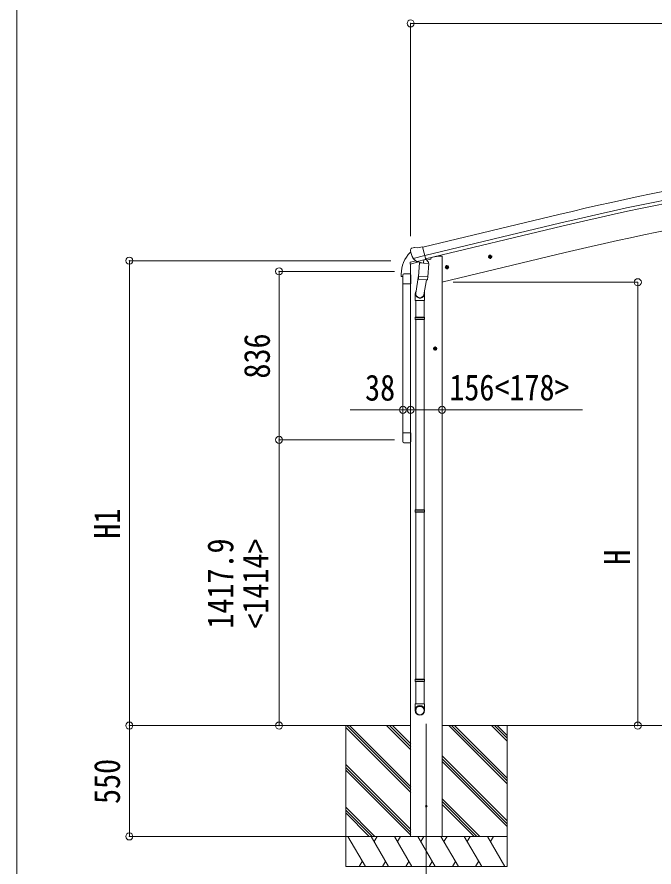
# Model space of a CAD drawing. Units: millimetres at full size. Extents: x -9783 to 9892, y -6828 to 6752.
# Drawn here: x -9783 to -6622, y -1671 to 2547 of the extents above; entities that cross this region are included whole.
import ezdxf
from ezdxf.enums import TextEntityAlignment as Align

# ---------------------------------------------------------------- set-up
doc = ezdxf.new("R2010")
doc.units = ezdxf.units.MM
doc.header["$LTSCALE"] = 35
doc.header["$PDMODE"] = 32
doc.header["$PDSIZE"] = 35
for name, color, linetype, lineweight in [('0-0_0', 7, 'Continuous', 9), ('0-1_本体', 4, 'Continuous', 9), ('0-2_部品', 7, 'Continuous', 9), ('0-8_PARTS2', 2, 'Continuous', 9), ('0-A_寸法', 6, 'Continuous', 9), ('1-0_FRAME', 7, 'Continuous', 9), ('1-1_GLASS', 4, 'Continuous', 9), ('1-2_GLASS_SEAL', 7, 'Continuous', 9), ('1-A', 6, 'Continuous', 9), ('F-0_240', 7, 'Continuous', 9)]:
    doc.layers.add(name, color=color, linetype=linetype, lineweight=lineweight)
doc.styles.add('ＭＳ ゴシック', font='')
doc.styles.get('ＭＳ ゴシック').set_extended_font_data('MS Gothic')

msp = doc.modelspace()

# ---------------------------------------------------------------- linework, layer by layer
at = {"layer": '0-0_0'}
for p, q in [((-7829.58, -968.88), (-8228.25, -968.88)), ((-8151.33, -968.88), (-8151.33, -1668.88)), ((-7829.08, -1286.5), (-8146.69, -968.89)), ((-7829.08, -1272.36), (-8132.55, -968.89)), ((-7829.08, -1088.51), (-7948.71, -968.88)), ((-7829.08, -1074.37), (-7934.57, -968.88)), ((-7829.08, -1060.23), (-7920.42, -968.88)), ((-7673.58, -968.88), (-804.61, -968.88)), ((-7351.33, -1257.89), (-7640.34, -968.88)), ((-7351.33, -1243.75), (-7626.2, -968.88)), ((-7351.33, -1229.61), (-7612.06, -968.88)), ((-7351.33, -1045.76), (-7428.21, -968.88)), ((-7351.33, -1031.62), (-7414.07, -968.88)), ((-7399.91, -968.89), (-7399.92, -968.88)), ((-7351.33, -1017.47), (-7399.91, -968.89)), ((-7351.33, -968.88), (-7351.33, -1668.88)), ((-7829.08, -1300.64), (-8151.33, -978.39)), ((-7351.33, -1441.74), (-7673.58, -1119.49)), ((-7351.33, -1455.88), (-7673.58, -1133.63)), ((-7829.08, -1484.49), (-8151.33, -1162.24)), ((-7829.08, -1498.63), (-8151.33, -1176.38)), ((-7351.33, -1470.02), (-7673.58, -1147.77)), ((-7829.08, -1512.77), (-8151.33, -1190.52)), ((-7486.32, -1518.88), (-7673.58, -1331.62)), ((-7500.46, -1518.88), (-7673.58, -1345.76)), ((-8006.82, -1518.88), (-8151.33, -1374.37)), ((-8020.96, -1518.88), (-8151.33, -1388.51)), ((-7514.6, -1518.88), (-7673.58, -1359.9)), ((-8035.1, -1518.88), (-8151.33, -1402.65)), ((-8151.33, -1518.88), (-7351.33, -1518.88)), ((-8054.44, -1668.88), (-8141.04, -1518.88)), ((-7938.97, -1668.88), (-8025.57, -1518.88)), ((-7995.57, -1518.88), (-8010.57, -1544.86)), ((-7823.5, -1668.88), (-7910.1, -1518.88)), ((-7895.1, -1544.86), (-7880.1, -1518.88)), ((-7708.03, -1668.88), (-7794.63, -1518.88)), ((-7779.63, -1544.86), (-7764.63, -1518.88)), ((-7592.56, -1668.88), (-7679.16, -1518.88)), ((-7664.16, -1544.86), (-7649.16, -1518.88)), ((-7477.09, -1668.88), (-7563.69, -1518.88)), ((-7548.69, -1544.86), (-7533.69, -1518.88)), ((-7361.62, -1668.88), (-7448.22, -1518.88)), ((-7433.22, -1544.86), (-7418.22, -1518.88)), ((-8069.44, -1642.9), (-8084.43, -1668.88)), ((-7953.97, -1642.9), (-7968.96, -1668.88)), ((-7838.5, -1642.9), (-7853.49, -1668.88)), ((-7723.03, -1642.9), (-7738.02, -1668.88)), ((-7607.56, -1642.9), (-7622.56, -1668.88)), ((-7492.08, -1642.9), (-7507.08, -1668.88)), ((-7351.33, -1668.88), (-8151.33, -1668.88))]:
    msp.add_line(p, q, dxfattribs=at)
at = {"layer": '0-1_本体'}
for p, q in [((-7769.56, 1405.35), (-7093.87, 1567.3)), ((-7759.47, 1363.37), (-7083.81, 1525.32)), ((-7755.55, 1347.01), (-7079.89, 1508.96)), ((-7674.08, 1231.12), (-7063.27, 1377.76)), ((-7673.74, 1361.12), (-7673.74, -1518.88)), ((-7829.74, 1322.15), (-7829.74, -1518.88))]:
    msp.add_line(p, q, dxfattribs=at)
msp.add_lwpolyline([(-7673.74, 1361.12), (-7693.74, 1361.12), (-7727.59, 1353)], dxfattribs=at)
for centre, radius, start, end in [((-3721.12, -12503.95), 14469.82, 94.97901, 103.47901), ((-3721.12, -12503.95), 14426.65, 94.97901, 103.47901), ((-3721.12, -12503.95), 14409.82, 94.97901, 103.47901), ((-3703.7, -12617.05), 14392.42, 95.00113, 103.49889)]:
    msp.add_arc(centre, radius, start, end, dxfattribs=at)
at = {"layer": '0-2_部品'}
for p, q in [((-7826.79, 1398.33), (-7830.65, 1392.03)), ((-7826.79, 1398.33), (-7830.65, 1392.03)), ((-7823.7, 1400.58), (-7810.52, 1403.74)), ((-7823.7, 1400.58), (-7810.52, 1403.74)), ((-7795.96, 1401.06), (-7809.22, 1403.76)), ((-7795.96, 1401.06), (-7809.22, 1403.76)), ((-7795.96, 1401.06), (-7770.03, 1407.29)), ((-7795.96, 1401.06), (-7770.03, 1407.29)), ((-7831.01, 1389.75), (-7830.74, 1388.6)), ((-7831.01, 1389.75), (-7830.74, 1388.6)), ((-7816.96, 1349.44), (-7759.45, 1363.25)), ((-7816.96, 1349.44), (-7759.45, 1363.25)), ((-7727.59, 1353.78), (-7727.59, 1350.46)), ((-7727.59, 1353.78), (-7727.59, 1350.46)), ((-7445.27, 1355.06), (-7425.83, 1359.73)), ((-7445.27, 1355.06), (-7425.83, 1359.73)), ((-7440.72, 1362.84), (-7442.85, 1355.64)), ((-7440.72, 1362.84), (-7442.85, 1355.64)), ((-7433.42, 1364.59), (-7440.72, 1362.84)), ((-7433.42, 1364.59), (-7440.72, 1362.84)), ((-7433.22, 1347.67), (-7437.89, 1367.12)), ((-7433.22, 1347.67), (-7437.89, 1367.12)), ((-7428.25, 1359.15), (-7433.42, 1364.59)), ((-7428.25, 1359.15), (-7433.42, 1364.59)), ((-7430.38, 1351.95), (-7428.25, 1359.15)), ((-7430.38, 1351.95), (-7428.25, 1359.15)), ((-7832.14, 1321.42), (-7789.44, 1331.67)), ((-7832.14, 1321.42), (-7789.44, 1331.67)), ((-7832.14, 1328.31), (-7832.14, 1321.42)), ((-7832.14, 1328.31), (-7832.14, 1321.42)), ((-7803.63, 1337.52), (-7829.84, 1331.23)), ((-7803.63, 1337.52), (-7829.84, 1331.23)), ((-7800.11, 1334.53), (-7816.48, 1349.03)), ((-7800.11, 1334.53), (-7816.48, 1349.03)), ((-7797.4, 1333.97), (-7789.88, 1335.77)), ((-7797.4, 1333.97), (-7789.88, 1335.77)), ((-7796.56, 1334.07), (-7795.03, 1334.44)), ((-7796.56, 1334.07), (-7795.03, 1334.44)), ((-7795.03, 1334.44), (-7758.33, 1343.25)), ((-7795.03, 1334.44), (-7758.33, 1343.25)), ((-7793.19, 1334.21), (-7793.25, 1333.47)), ((-7793.19, 1334.21), (-7793.25, 1333.47)), ((-7792.49, 1332.43), (-7766.67, 1325.99)), ((-7792.49, 1332.43), (-7766.67, 1325.99)), ((-7785.57, 1327.08), (-7790.25, 1260.25)), ((-7785.57, 1327.08), (-7790.25, 1260.25)), ((-7739.88, 1323.89), (-7785.57, 1327.08)), ((-7739.88, 1323.89), (-7785.57, 1327.08)), ((-7783.8, 1330.26), (-7784.03, 1326.98)), ((-7783.8, 1330.26), (-7784.03, 1326.98)), ((-7764.28, 1341.43), (-7765.3, 1326.82)), ((-7764.28, 1341.43), (-7765.3, 1326.82)), ((-7758.33, 1343.25), (-7756.8, 1343.62)), ((-7758.33, 1343.25), (-7756.8, 1343.62)), ((-7755.24, 1345.72), (-7754.3, 1345.66)), ((-7755.24, 1345.72), (-7754.3, 1345.66)), ((-7754.3, 1345.66), (-7740.99, 1330.34)), ((-7754.3, 1345.66), (-7740.99, 1330.34)), ((-7750.31, 1341.06), (-7731.42, 1345.6)), ((-7750.31, 1341.06), (-7731.42, 1345.6)), ((-7744.56, 1257.05), (-7739.88, 1323.89)), ((-7744.56, 1257.05), (-7739.88, 1323.89)), ((-7740.99, 1330.34), (-7741.43, 1324)), ((-7740.99, 1330.34), (-7741.43, 1324)), ((-7659.1, 1303.31), (-7639.66, 1307.98)), ((-7659.1, 1303.31), (-7639.66, 1307.98)), ((-7654.55, 1311.09), (-7656.68, 1303.89)), ((-7654.55, 1311.09), (-7656.68, 1303.89)), ((-7647.25, 1312.84), (-7654.55, 1311.09)), ((-7647.25, 1312.84), (-7654.55, 1311.09)), ((-7647.04, 1295.92), (-7651.71, 1315.37)), ((-7647.04, 1295.92), (-7651.71, 1315.37)), ((-7642.08, 1307.4), (-7647.25, 1312.84)), ((-7642.08, 1307.4), (-7647.25, 1312.84)), ((-7644.21, 1300.2), (-7642.08, 1307.4)), ((-7644.21, 1300.2), (-7642.08, 1307.4)), ((-7789.9, 1265.13), (-7804.43, 1177.36)), ((-7789.9, 1265.13), (-7804.43, 1177.36)), ((-7791.1, 1247.78), (-7790.23, 1260.25)), ((-7791.1, 1247.78), (-7790.23, 1260.25)), ((-7790.71, 1246.42), (-7790.71, 1246.42)), ((-7790.71, 1246.42), (-7790.71, 1246.42)), ((-7744.56, 1257.05), (-7790.25, 1260.25)), ((-7744.56, 1257.05), (-7790.25, 1260.25)), ((-7789.26, 1245.64), (-7747.56, 1242.73)), ((-7789.26, 1245.64), (-7747.56, 1242.73)), ((-7751.08, 1242.97), (-7763.72, 1168.04)), ((-7751.08, 1242.97), (-7763.72, 1168.04)), ((-7744.57, 1257.05), (-7745.46, 1244.36)), ((-7744.57, 1257.05), (-7745.46, 1244.36)), ((-7806.58, 1140.2), (-7806.58, 1174.55)), ((-7806.58, 1140.2), (-7806.58, 1174.55)), ((-7760.58, 1140.2), (-7806.58, 1140.2)), ((-7760.58, 1140.2), (-7806.58, 1140.2)), ((-7804.58, 1140.2), (-7804.58, 1057.68)), ((-7804.58, 1140.2), (-7804.58, 1057.68)), ((-7762.58, 1140.2), (-7762.58, 1057.68)), ((-7762.58, 1140.2), (-7762.58, 1057.68)), ((-7760.58, 1174.86), (-7760.58, 1140.2)), ((-7760.58, 1174.86), (-7760.58, 1140.2)), ((-7806.58, 1055.68), (-7805.58, 1057.68)), ((-7806.58, 1055.68), (-7805.58, 1057.68)), ((-7760.58, 1055.68), (-7806.58, 1055.68)), ((-7760.58, 1055.68), (-7806.58, 1055.68)), ((-7761.58, 1057.68), (-7805.58, 1057.68)), ((-7761.58, 1057.68), (-7805.58, 1057.68)), ((-7760.58, 1055.68), (-7761.58, 1057.68)), ((-7760.58, 1055.68), (-7761.58, 1057.68)), ((-7760.58, 1055.68), (-7760.58, 1047.68)), ((-7760.58, 1055.68), (-7760.58, 1047.68)), ((-7760.58, 1047.68), (-7806.58, 1047.68)), ((-7760.58, 1047.68), (-7806.58, 1047.68)), ((-7761.58, 1045.68), (-7805.58, 1045.68)), ((-7761.58, 1045.68), (-7805.58, 1045.68)), ((-7804.58, 1045.68), (-7804.58, 101.49)), ((-7804.58, 1045.68), (-7804.58, 101.49)), ((-7762.58, 1045.68), (-7762.58, 101.49)), ((-7762.58, 1045.68), (-7762.58, 101.49)), ((-7760.58, 1047.68), (-7761.58, 1045.68)), ((-7760.58, 1047.68), (-7761.58, 1045.68)), ((-7698.08, 901.62), (-7718.08, 901.62)), ((-7698.08, 901.62), (-7718.08, 901.62)), ((-7708.08, 909.13), (-7714.58, 905.37)), ((-7708.08, 909.13), (-7714.58, 905.37)), ((-7714.58, 905.37), (-7714.58, 897.87)), ((-7714.58, 905.37), (-7714.58, 897.87)), ((-7714.58, 897.87), (-7708.08, 894.11)), ((-7714.58, 897.87), (-7708.08, 894.11)), ((-7708.08, 891.62), (-7708.08, 911.62)), ((-7708.08, 891.62), (-7708.08, 911.62)), ((-7701.58, 905.37), (-7708.08, 909.13)), ((-7701.58, 905.37), (-7708.08, 909.13)), ((-7806.58, 99.49), (-7805.58, 101.49)), ((-7806.58, 99.49), (-7805.58, 101.49)), ((-7760.58, 99.49), (-7806.58, 99.49)), ((-7760.58, 99.49), (-7806.58, 99.49)), ((-7760.58, 91.49), (-7806.58, 91.49)), ((-7760.58, 91.49), (-7806.58, 91.49)), ((-7761.58, 101.49), (-7805.58, 101.49)), ((-7761.58, 101.49), (-7805.58, 101.49)), ((-7761.58, 89.49), (-7805.58, 89.49)), ((-7761.58, 89.49), (-7805.58, 89.49)), ((-7804.58, 89.49), (-7804.58, -738.43)), ((-7804.58, 89.49), (-7804.58, -738.43)), ((-7762.58, 89.49), (-7762.58, -738.43)), ((-7762.58, 89.49), (-7762.58, -738.43)), ((-7760.58, 99.49), (-7761.58, 101.49)), ((-7760.58, 99.49), (-7761.58, 101.49)), ((-7760.58, 91.49), (-7761.58, 89.49)), ((-7760.58, 91.49), (-7761.58, 89.49)), ((-7760.58, 99.49), (-7760.58, 91.49)), ((-7760.58, 99.49), (-7760.58, 91.49)), ((-7806.58, -740.43), (-7805.58, -738.43)), ((-7806.58, -740.43), (-7805.58, -738.43)), ((-7760.58, -740.43), (-7806.58, -740.43)), ((-7760.58, -740.43), (-7806.58, -740.43)), ((-7760.58, -748.43), (-7806.58, -748.43)), ((-7760.58, -748.43), (-7806.58, -748.43)), ((-7761.58, -738.43), (-7805.58, -738.43)), ((-7761.58, -738.43), (-7805.58, -738.43)), ((-7761.58, -750.43), (-7805.58, -750.43)), ((-7761.58, -750.43), (-7805.58, -750.43)), ((-7804.58, -750.43), (-7804.58, -860.43)), ((-7804.58, -750.43), (-7804.58, -860.43)), ((-7762.58, -750.43), (-7762.58, -860.43)), ((-7762.58, -750.43), (-7762.58, -860.43)), ((-7760.58, -740.43), (-7761.58, -738.43)), ((-7760.58, -740.43), (-7761.58, -738.43)), ((-7760.58, -748.43), (-7761.58, -750.43)), ((-7760.58, -748.43), (-7761.58, -750.43)), ((-7760.58, -740.43), (-7760.58, -748.43)), ((-7760.58, -740.43), (-7760.58, -748.43)), ((-7806.58, -894.58), (-7806.58, -860.43)), ((-7760.58, -860.43), (-7806.58, -860.43)), ((-7806.58, -894.58), (-7806.58, -860.43)), ((-7760.58, -860.43), (-7806.58, -860.43)), ((-7760.58, -894.58), (-7760.58, -860.43)), ((-7760.58, -894.58), (-7760.58, -860.43))]:
    msp.add_line(p, q, dxfattribs=at)
for points in [[(-7764.6, 1341.84), (-7754.87, 1344.18), (-7770.03, 1407.29)], [(-7764.6, 1341.84), (-7754.87, 1344.18), (-7770.03, 1407.29)], [(-7817.23, 1350.02), (-7816.64, 1349.18), (-7816.48, 1349.03)], [(-7817.23, 1350.02), (-7816.64, 1349.18), (-7816.48, 1349.03)], [(-7442.85, 1355.64), (-7437.68, 1350.2), (-7430.38, 1351.95)], [(-7442.85, 1355.64), (-7437.68, 1350.2), (-7430.38, 1351.95)], [(-7764.6, 1341.84), (-7764.83, 1341.69), (-7789.6, 1335.74), (-7789.88, 1335.77)], [(-7764.6, 1341.84), (-7764.83, 1341.69), (-7789.6, 1335.74), (-7789.88, 1335.77)], [(-7656.68, 1303.89), (-7651.51, 1298.45), (-7644.21, 1300.2)], [(-7656.68, 1303.89), (-7651.51, 1298.45), (-7644.21, 1300.2)], [(-7806.58, 1055.68), (-7806.58, 1047.68), (-7805.58, 1045.68)], [(-7806.58, 1055.68), (-7806.58, 1047.68), (-7805.58, 1045.68)], [(-7708.08, 894.11), (-7701.58, 897.87), (-7701.58, 905.37)], [(-7708.08, 894.11), (-7701.58, 897.87), (-7701.58, 905.37)], [(-7806.58, 99.49), (-7806.58, 91.49), (-7805.58, 89.49)], [(-7806.58, 99.49), (-7806.58, 91.49), (-7805.58, 89.49)], [(-7806.58, -740.43), (-7806.58, -748.43), (-7805.58, -750.43)], [(-7806.58, -740.43), (-7806.58, -748.43), (-7805.58, -750.43)]]:
    msp.add_lwpolyline(points, dxfattribs=at)
for centre, radius in [((-7435.55, 1357.39), 8.5), ((-7435.55, 1357.39), 8.5), ((-7435.55, 1357.39), 7.7), ((-7435.55, 1357.39), 7.7), ((-7435.55, 1357.39), 6.5), ((-7435.55, 1357.39), 6.5), ((-7649.38, 1305.64), 8.5), ((-7649.38, 1305.64), 8.5), ((-7649.38, 1305.64), 7.7), ((-7649.38, 1305.64), 7.7), ((-7649.38, 1305.64), 6.5), ((-7649.38, 1305.64), 6.5), ((-7708.08, 901.62), 8.5), ((-7708.08, 901.62), 8.5), ((-7708.08, 901.62), 7.7), ((-7708.08, 901.62), 7.7), ((-7708.08, 901.62), 6.5), ((-7708.08, 901.62), 6.5)]:
    msp.add_circle(centre, radius, dxfattribs=at)
at = {"layer": '0-2_部品', "color": 4}
msp.add_circle((-7751.83, -1368.88), 4.5, dxfattribs=at)
msp.add_circle((-7751.83, -1368.88), 4.5, dxfattribs=at)
at = {"layer": '0-2_部品'}
for centre, radius, start, end in [((-7822.53, 1395.71), 5, 103.5, 148.5), ((-7822.53, 1395.71), 5, 103.5, 148.5), ((-7809.81, 1400.82), 3, 78.5, 103.5), ((-7809.81, 1400.82), 3, 78.5, 103.5), ((-7633.93, 1435.85), 202.4, 193.5, 205.09125), ((-7633.93, 1435.85), 202.4, 193.5, 205.09125), ((-7732.59, 1350.46), 5, 283.5, 0), ((-7732.59, 1350.46), 5, 283.5, 0), ((-7829.14, 1328.31), 3, 103.5, 180), ((-7829.14, 1328.31), 3, 103.5, 180), ((-7796.68, 1334.56), 0.5, 248.23754, 283.5), ((-7796.68, 1334.56), 0.5, 248.23754, 283.5), ((-7793.69, 1334.25), 0.5, 356, 103.5), ((-7793.69, 1334.25), 0.5, 356, 103.5), ((-7792.25, 1333.4), 1, 176, 256), ((-7792.25, 1333.4), 1, 176, 256), ((-7766.32, 1326.97), 1.03, 250.03897, 351.96569), ((-7766.32, 1326.97), 1.03, 250.03897, 351.96569), ((-7763.68, 1341.35), 0.604, 100.59842, 172.20595), ((-7763.68, 1341.35), 0.604, 100.59842, 172.20595), ((-7756.91, 1344.11), 0.5, 283.5, 318.76246), ((-7756.91, 1344.11), 0.5, 283.5, 318.76246), ((-7789.16, 1247.61), 1.95, 175.04017, 217.47766), ((-7789.16, 1247.61), 1.95, 175.04017, 217.47766), ((-7789.12, 1247.64), 2, 217.40962, 266), ((-7789.12, 1247.64), 2, 217.40962, 266), ((-7747.42, 1244.72), 2, 266, 349.46843), ((-7747.42, 1244.72), 2, 266, 349.46843)]:
    msp.add_arc(centre, radius, start, end, dxfattribs=at)
for centre, major_axis, ratio, start_param, end_param in [((-7828.09, 1390.46), (-1.57, -2.57), 0.99628, 4.712389, 5.4996506), ((-7828.09, 1390.46), (-1.57, -2.57), 0.99628, 4.712389, 5.4996506), ((-7798.12, 1336.79), (-0.73, -2.92), 0.997631, 5.8041905, 6.6006116), ((-7798.12, 1336.79), (-0.73, -2.92), 0.997631, 5.8041905, 6.6006116), ((-7798.06, 1337.02), (2.63, 3.16), 0.650902, 4.0958226, 4.1686332), ((-7798.06, 1337.02), (2.63, 3.16), 0.650902, 4.0958226, 4.1686332), ((-7798.09, 1336.89), (-0.73, -2.92), 0.997631, 0.3902369, 0.4789948), ((-7798.09, 1336.89), (-0.73, -2.92), 0.997631, 0.3902369, 0.4789948), ((-7783.58, 1174.86), (23, 0), 0.996195, 2.5560258, 6.5663028), ((-7783.58, 1174.86), (23, 0), 0.996195, 2.5560258, 6.5663028), ((-7783.58, 1174.86), (21, 0), 0.996195, 2.9349147, 5.9512394), ((-7783.58, 1174.86), (21, 0), 0.996195, 2.9349147, 5.9512394), ((-7783.58, -892.83), (-23, 0), 0.996195, 3.1415927, 6.2831853), ((-7783.58, -892.83), (-23, 0), 0.996195, 3.1415927, 6.2831853), ((-7783.58, -894.58), (-23, 0), 0.996195, 3.1415927, 6.2831853), ((-7783.58, -894.58), (-23, 0), 0.996195, 3.1415927, 6.2831853), ((-7783.58, -894.58), (0, -23.43), 0.981806, 4.712389, 7.8539816), ((-7783.58, -894.58), (0, -23.43), 0.981806, 4.712389, 7.8539816)]:
    msp.add_ellipse(centre, major_axis=major_axis, ratio=ratio, start_param=start_param, end_param=end_param, dxfattribs=at)
msp.add_ellipse((-7783.58, -894.58), major_axis=(21, 0), ratio=0.996195, dxfattribs=at)
msp.add_ellipse((-7783.58, -894.58), major_axis=(21, 0), ratio=0.996195, dxfattribs=at)
at = {"layer": '0-8_PARTS2'}
msp.add_line((-7751.83, -959.67), (-7751.83, -1809.91), dxfattribs=at)
at = {"layer": '0-A_寸法'}
for p, q in [((-7829.74, 2515.02), (-7829.74, 1460.2)), ((-647.74, 2515.02), (-7829.74, 2515.02)), ((-9225.41, 1337.87), (-7927.16, 1337.87)), ((-9225.41, -968.88), (-9225.41, 1337.87)), ((-8482.6, 1284.98), (-8482.6, 448.98)), ((-6702.26, 1231.12), (-7619.09, 1231.12)), ((-6702.26, -968.88), (-6702.26, 1231.12)), ((-7829.74, 597.89), (-7673.74, 597.89)), ((-7673.74, 597.89), (-6977.59, 597.89)), ((-9225.41, -968.88), (-8370.02, -968.88)), ((-9225.41, -1518.88), (-9225.41, -968.88)), ((-6702.26, -968.88), (-7145.12, -968.88)), ((-9225.41, -1518.88), (-8151.33, -1518.88))]:
    msp.add_line(p, q, dxfattribs=at)
for p in [(-7829.74, 2515.02), (-9225.41, 1337.87), (-6702.26, 1231.12), (-7829.74, 597.89), (-7673.74, 597.89), (-9225.41, -968.88), (-6702.26, -968.88), (-9225.41, -1518.88)]:
    msp.add_point(p, dxfattribs=at)
at = {"layer": '1-0_FRAME', "color": 6}
for p, q in [((-8482.6, 1284.98), (-7909.07, 1284.98)), ((-7829.74, 597.89), (-8129.74, 597.89)), ((-8482.6, 448.98), (-7909.07, 448.98)), ((-8482.6, -968.88), (-7909.07, -968.88))]:
    msp.add_line(p, q, dxfattribs=at)
for p in [(-8482.6, 1284.98), (-7867.77, 597.89), (-7829.74, 597.89), (-8482.6, 448.98), (-8482.6, -968.88)]:
    msp.add_point(p, dxfattribs=at)
at = {"layer": '1-1_GLASS'}
for p, q in [((-7867.75, 1223.08), (-7867.75, 484.08)), ((-7829.74, 1223.08), (-7829.74, 1044.82)), ((-7829.74, 484.08), (-7829.74, 1044.82))]:
    msp.add_line(p, q, dxfattribs=at)
at = {"layer": '1-2_GLASS_SEAL'}
for p, q in [((-7876.25, 1271.57), (-7876.25, 1259.82)), ((-7868.98, 1266.58), (-7868.98, 1259.82)), ((-7868.75, 1223.08), (-7868.75, 1266.78)), ((-7863.25, 1272.28), (-7834.25, 1272.28)), ((-7862.98, 1272.58), (-7829.74, 1272.58)), ((-7828.75, 1266.78), (-7828.75, 1223.08)), ((-7875.75, 1259.32), (-7869.48, 1259.32)), ((-7828.75, 1223.08), (-7868.75, 1223.08)), ((-7868.75, 484.08), (-7868.75, 440.38)), ((-7828.75, 484.08), (-7868.75, 484.08)), ((-7828.75, 440.38), (-7828.75, 484.08)), ((-7863.25, 434.88), (-7834.25, 434.88))]:
    msp.add_line(p, q, dxfattribs=at)
for centre, radius, start, end in [((-7723.99, 1271.57), 152.26, 135.14293, 180), ((-7827.5, 1373.6), 6.95, 95.39711, 129.45641), ((-7862.98, 1266.58), 6, 90, 180), ((-7863.25, 1266.78), 5.5, 90, 180), ((-7834.25, 1266.78), 5.5, 0, 90), ((-7875.75, 1259.82), 0.5, 180, 270), ((-7869.48, 1259.82), 0.5, 270, 0), ((-7863.25, 440.38), 5.5, 180, 270), ((-7834.25, 440.38), 5.5, 270, 0)]:
    msp.add_arc(centre, radius, start, end, dxfattribs=at)
at = {"layer": '1-A'}
for p, q in [((-7829.74, 597.89), (-7867.77, 597.89)), ((-8482.6, -968.88), (-8482.6, 448.98))]:
    msp.add_line(p, q, dxfattribs=at)
at = {"layer": 'F-0_240', "color": 5}
msp.add_line((-9783.03, 6751.9), (-9783.03, -6828.1), dxfattribs=at)

# ---------------------------------------------------------------- texts
at = {"layer": '0-A_寸法', "color": 7, "style": 'ＭＳ ゴシック', "width": 0.85}
msp.add_text('156<178>', height=129, dxfattribs=at).set_placement((-7637.74, 605.89), align=Align.BOTTOM_LEFT)
for s, p in [('H1', (-9233.41, -41.5)), ('H', (-6702.26, -170.88)), ('550', (-9233.41, -1357.88))]:
    msp.add_text(s, height=129, rotation=90, dxfattribs=at).set_placement(p, align=Align.BOTTOM_LEFT)
at = {"layer": '1-0_FRAME', "style": 'ＭＳ ゴシック', "width": 0.85}
for s, p in [('836', (-8489.6, 752.98)), ('1417.9', (-8670.96, -487.95)), ('<1414>', (-8496.48, -487.95))]:
    msp.add_text(s, height=129, rotation=90, dxfattribs=at).set_placement(p, align=Align.BOTTOM_LEFT)
msp.add_text('38', height=129, dxfattribs=at).set_placement((-8055.74, 604.89), align=Align.BOTTOM_LEFT)

doc.saveas('drawing.dxf')
